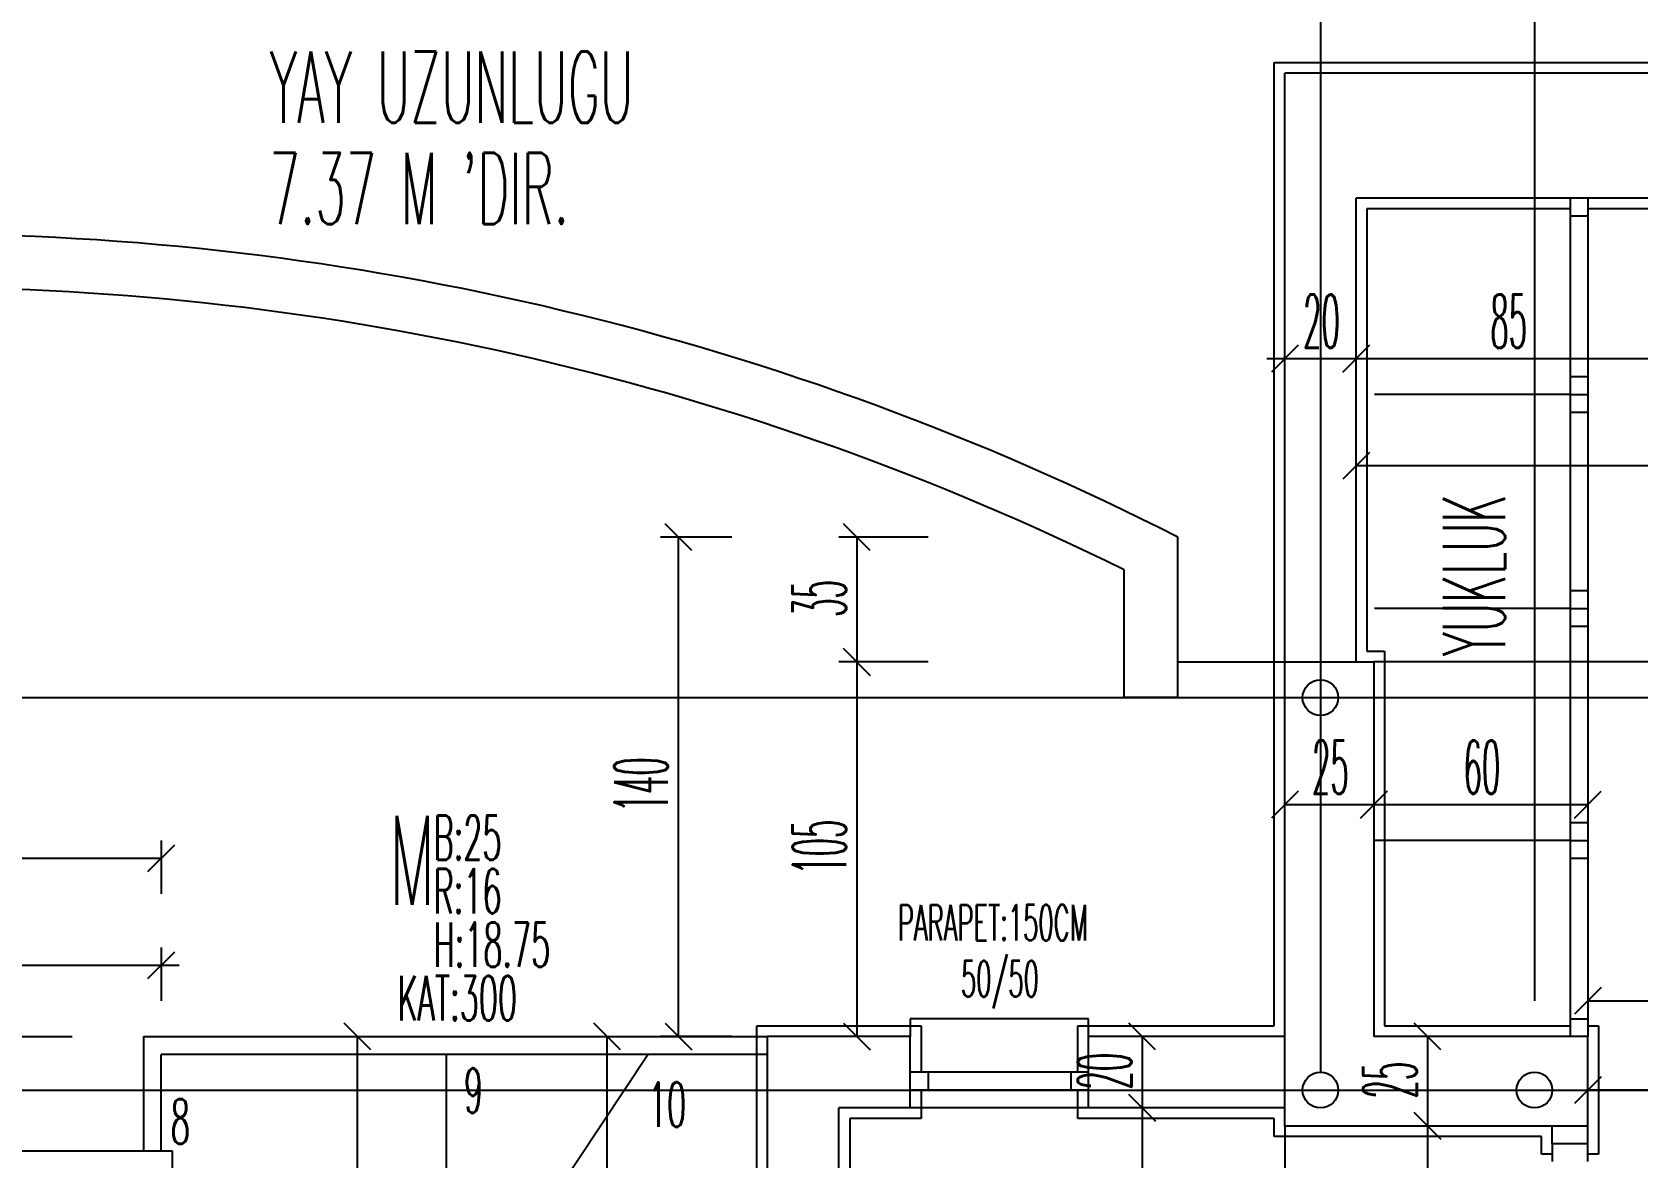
# Model space of a CAD drawing. Extents: x 78 to 306, y -397 to 18.
# Drawn here: x 272.7039 to 272.7939, y -396.4854 to -396.4223 of the extents above; entities that cross this region are included whole.
import ezdxf

# ---------------------------------------------------------------- set-up
doc = ezdxf.new("R2010")
doc.units = 0
doc.header["$LTSCALE"] = 0.5
doc.header["$MEASUREMENT"] = 0
doc.linetypes.add('DASHDOT2', pattern=[0.5, 0.25, -0.125, 0, -0.125])
doc.linetypes.add('DOT2', pattern=[0.125, 0, -0.125])
doc.layers.get('0').update_dxf_attribs({"linetype": 'CONTINUOUS'})
for name, color, linetype in [('AKS', 5, 'DASHDOT2'), ('ASHADE', 7, 'CONTINUOUS'), ('DUVAR', 6, 'CONTINUOUS'), ('IZDUSUM', 2, 'DOT2'), ('KAPI', 1, 'CONTINUOUS'), ('KOLON', 4, 'CONTINUOUS'), ('MERDIVEN', 3, 'CONTINUOUS'), ('OLCU', 31, 'CONTINUOUS'), ('SIVA', 7, 'CONTINUOUS'), ('TARAMA', 8, 'CONTINUOUS')]:
    doc.layers.add(name, color=color, linetype=linetype)
doc.styles.add('ICMEKAN', font='romans.shx', dxfattribs={"width": 0.55, "height": 0.2})
doc.styles.add('OLCU', font='romans.shx', dxfattribs={"width": 0.6, "height": 0.125})
doc.styles.add('OLCUIC', font='ROMANS.SHX', dxfattribs={"width": 0.4, "height": 0.15})

msp = doc.modelspace()

# ---------------------------------------------------------------- linework, layer by layer
at = {"color": 0, "linetype": 'ByBlock'}
for p, q in [((272.774893941935, -396.4398098737721), (272.773393941935, -396.4413098737721)), ((272.777393941935, -396.4413098737721), (272.778893941935, -396.4398098737721)), ((272.778893941935, -396.4398098737721), (272.777393941935, -396.4413098737721)), ((272.778893941935, -396.4458098737721), (272.777393941935, -396.4473098737721)), ((272.740893941935, -396.4513098737721), (272.739393941935, -396.4498098737721)), ((272.750893941935, -396.4513098737721), (272.749393941935, -396.4498098737721)), ((272.750893941935, -396.4583098737721), (272.749393941935, -396.4568098737721)), ((272.749393941935, -396.4568098737721), (272.750893941935, -396.4583098737721)), ((272.774893941935, -396.4648098737721), (272.773393941935, -396.4663098737721)), ((272.778393941935, -396.4663098737721), (272.779893941935, -396.4648098737721)), ((272.779893941935, -396.4648098737721), (272.778393941935, -396.4663098737721)), ((272.790393941935, -396.4663098737721), (272.791893941935, -396.4648098737721)), ((272.710393941935, -396.4693098737721), (272.711893941935, -396.4678098737721)), ((272.710393941935, -396.4753098737721), (272.711893941935, -396.4738098737721)), ((272.791893941935, -396.4758098737721), (272.790393941935, -396.4773098737721)), ((272.722893941935, -396.4793098737721), (272.721393941935, -396.4778098737721)), ((272.736893941935, -396.4793098737721), (272.735393941935, -396.4778098737721)), ((272.739393941935, -396.4778098737721), (272.740893941935, -396.4793098737721)), ((272.749393941935, -396.4778098737721), (272.750893941935, -396.4793098737721)), ((272.766893941935, -396.4793098737721), (272.765393941935, -396.4778098737721)), ((272.782893941935, -396.4793098737721), (272.781393941935, -396.4778098737721)), ((272.791893941935, -396.4808098737721), (272.790393941935, -396.4823098737721)), ((272.766893941935, -396.4833098737721), (272.765393941935, -396.4818098737721)), ((272.765393941935, -396.4818098737721), (272.766893941935, -396.4833098737721)), ((272.782893941935, -396.4843098737721), (272.781393941935, -396.4828098737721)), ((272.781393941935, -396.4828098737721), (272.782893941935, -396.4843098737721))]:
    msp.add_line(p, q, dxfattribs=at)
at = {"layer": 'AKS'}
for p, q in [((272.7471439419353, -396.8395598737721), (272.7471439419353, -396.3515598737721)), ((272.7881439419353, -396.3515598737721), (272.7881439419353, -396.8395598737721)), ((272.7081439419353, -396.8355598737721), (272.7081439419353, -396.3555598737721)), ((272.7761439419353, -396.3555598737721), (272.7761439419353, -396.8355598737721)), ((272.6971439419353, -396.4595598737721), (272.9931439419346, -396.4595598737721)), ((272.6971439419353, -396.4815598737721), (272.9931439419346, -396.4815598737721))]:
    msp.add_line(p, q, dxfattribs=at)
at = {"layer": 'ASHADE'}
for centre in [(272.7761439419353, -396.4595598737721), (272.7761439419353, -396.4815598737721), (272.7881439419353, -396.4815598737721)]:
    msp.add_circle(centre, 0.0009999999999999432, dxfattribs=at)
at = {"layer": 'DUVAR'}
for p, q in [((272.7741439419425, -396.4575598737721), (272.7741439419434, -396.4245598737758)), ((272.7951439419313, -396.4245598737758), (272.7741439419434, -396.4245598737758)), ((272.7781439419404, -396.4575598737721), (272.7781439419394, -396.4315598737762)), ((272.7951439419313, -396.431559873776), (272.7781439419388, -396.4315598737762)), ((272.7451439419355, -396.5375598737743), (272.7451439419359, -396.4785598737798)), ((272.7531439419367, -396.4785598737777), (272.7451439419359, -396.4785598737789)), ((272.753143941937, -396.4785598737798), (272.7451439419359, -396.4785598737798)), ((272.753143941937, -396.4825598737797), (272.7531439419367, -396.4785598737795)), ((272.7741439419419, -396.4785598737745), (272.7631439419367, -396.4785598737762)), ((272.7631439419367, -396.4825598737794), (272.7631439419367, -396.4785598737792)), ((272.7641439419355, -396.4785598737792), (272.7631439419367, -396.4785598737795)), ((272.7491439419372, -396.5095598737756), (272.7491439419383, -396.48255987378)), ((272.753143941937, -396.4825598737797), (272.7491439419383, -396.48255987378)), ((272.7741439419353, -396.4825598737756), (272.7631439419367, -396.4825598737765)), ((272.789143941935, -396.4845598737746), (272.789143941935, -396.4835598737746)), ((272.7911439419351, -396.4845598737746), (272.7911439419352, -396.4835598737721)), ((272.789143941935, -396.4845598737746), (272.7911439419351, -396.4845598737746))]:
    msp.add_line(p, q, dxfattribs=at)
at = {"layer": 'IZDUSUM', "ltscale": 0.6}
for p, q in [((272.8761439419353, -396.4575598737758), (272.7791439419353, -396.4575598737758)), ((272.7741439419419, -396.4835598737721), (272.7741439419416, -396.5095598737758))]:
    msp.add_line(p, q, dxfattribs=at)
at = {"layer": 'KAPI'}
for p, q in [((272.7901439419394, -396.43155987378), (272.7901439419351, -396.4785598737749)), ((272.7911439419394, -396.43155987378), (272.7911439419352, -396.478559873775)), ((272.7901439419254, -396.4325598737778), (272.7911439419253, -396.4325598737778)), ((272.7901439419254, -396.4415598737734), (272.7911439419254, -396.4415598737734)), ((272.7901439419254, -396.4425598737735), (272.7911439419254, -396.4425598737735)), ((272.7901439419254, -396.4435598737734), (272.7911439419254, -396.4435598737734)), ((272.7901439419315, -396.4535598737741), (272.7911439419316, -396.4535598737741)), ((272.7901439419315, -396.4545598737741), (272.7911439419316, -396.4545598737741)), ((272.7901439419315, -396.4555598737741), (272.7911439419316, -396.4555598737741)), ((272.7901439419315, -396.4665598737741), (272.7911439419316, -396.4665598737741)), ((272.7901439419315, -396.4675598737741), (272.7911439419316, -396.4675598737741)), ((272.7901439419315, -396.4685598737741), (272.7911439419316, -396.4685598737741)), ((272.763143941937, -396.4775598737797), (272.753143941937, -396.4775598737797)), ((272.753143941937, -396.4775598737797), (272.753143941937, -396.4785598737798)), ((272.763143941937, -396.4785598737798), (272.763143941937, -396.4775598737797)), ((272.7901439419315, -396.4775598737741), (272.7911439419316, -396.4775598737741)), ((272.7101439419353, -396.4785598737772), (272.7451439419355, -396.4785598737781)), ((272.7101439419353, -396.4785598737772), (272.7101439419353, -396.4849598737724)), ((272.7111439419353, -396.4849598737721), (272.7111439419353, -396.4795598737721)), ((272.727143941935, -396.4955598737777), (272.727143941935, -396.4795598737721)), ((272.7284594499592, -396.4945598737762), (272.7384193429988, -396.4795598737721)), ((272.763143941937, -396.4805598737799), (272.753143941937, -396.4805598737799)), ((272.754143941937, -396.4805598737799), (272.754143941937, -396.4815598737799)), ((272.7621439419369, -396.4805598737799), (272.7621439419369, -396.4815598737799)), ((272.763143941937, -396.4815598737799), (272.753143941937, -396.4815598737799)), ((272.763143941937, -396.4825598737797), (272.753143941937, -396.4825598737797)), ((272.789143941935, -396.4845598737746), (272.789143941935, -396.4855598737747)), ((272.7911439419351, -396.4855598737747), (272.7911439419351, -396.4845598737746))]:
    msp.add_line(p, q, dxfattribs=at)
at = {"layer": 'KAPI', "ltscale": 1.4}
msp.add_line((272.745143941935, -396.4795598737721), (272.7111439419353, -396.4795598737721), dxfattribs=at)
at = {"layer": 'KOLON'}
for p, q in [((272.7741439419353, -396.4575598737721), (272.7791439419353, -396.4575598737721)), ((272.7741439419353, -396.4835598737721), (272.7741439419353, -396.4575598737721)), ((272.7791439419353, -396.4575598737721), (272.7791439419353, -396.4785598737756)), ((272.7911439419352, -396.4785598737751), (272.7791439419353, -396.4785598737756)), ((272.7911439419352, -396.4835598737721), (272.7911439419352, -396.4785598737751)), ((272.7741439419419, -396.4835598737721), (272.7911439419352, -396.4835598737721))]:
    msp.add_line(p, q, dxfattribs=at)
at = {"layer": 'MERDIVEN'}
for p, q in [((272.7681439419352, -396.4595598737759), (272.7681439419358, -396.4505598737721)), ((272.765143941935, -396.4595598737762), (272.765143941935, -396.4523999430706)), ((272.7681439419349, -396.4595598737759), (272.7681439419352, -396.4552997095516)), ((272.7681439419352, -396.4575598737763), (272.7741439419423, -396.4575598737769)), ((272.7681439419352, -396.4595598737762), (272.765143941935, -396.4595598737762))]:
    msp.add_line(p, q, dxfattribs=at)
for centre, radius, start, end in [((272.6971579657748, -396.5902660095654), 0.1567061364139614, 63.06445634567752, 90.00512747510615), ((272.697157257158, -396.5903817048288), 0.1538218316261668, 63.76950622780137, 90.00495967355943)]:
    msp.add_arc(centre, radius, start, end, dxfattribs=at)
at = {"layer": 'OLCU', "ltscale": 1.4}
for p, q in [((272.912143941935, -396.4405598737721), (272.773143941935, -396.4405598737721)), ((272.778143941935, -396.4405598737721), (272.774143941935, -396.4405598737721)), ((272.795143941935, -396.4405598737721), (272.778143941935, -396.4405598737721)), ((272.877143941935, -396.4465598737721), (272.778143941935, -396.4465598737721)), ((272.743143941935, -396.4505598737721), (272.739143941935, -396.4505598737721)), ((272.740143941935, -396.4785598737721), (272.740143941935, -396.4505598737721)), ((272.754143941935, -396.4505598737721), (272.749143941935, -396.4505598737721)), ((272.750143941935, -396.4505598737721), (272.750143941935, -396.4575598737721)), ((272.754143941935, -396.4575598737721), (272.749143941935, -396.4575598737721)), ((272.750143941935, -396.4575598737721), (272.750143941935, -396.4785598737721)), ((272.779143941935, -396.4655598737721), (272.774143941935, -396.4655598737721)), ((272.791143941935, -396.4655598737721), (272.779143941935, -396.4655598737721)), ((272.711143941935, -396.4675598737721), (272.711143941935, -396.4705598737721)), ((272.650143941935, -396.4685598737721), (272.711143941935, -396.4685598737721)), ((272.711143941935, -396.4735598737721), (272.711143941935, -396.4765598737721)), ((272.649143941935, -396.4745598737721), (272.712143941935, -396.4745598737721)), ((272.690143941935, -396.4745598737721), (272.711143941935, -396.4745598737721)), ((272.791143941935, -396.4765598737721), (272.877143941935, -396.4765598737721)), ((272.702143941935, -396.4785598737721), (272.706143941935, -396.4785598737721)), ((272.722143941935, -396.4945598737721), (272.722143941935, -396.4785598737721)), ((272.736143941935, -396.5375598737721), (272.736143941935, -396.4785598737721)), ((272.743143941935, -396.4785598737721), (272.739143941935, -396.4785598737721)), ((272.766143941935, -396.4785598737721), (272.766143941935, -396.4825598737721)), ((272.782143941935, -396.4785598737721), (272.782143941935, -396.4835598737721)), ((272.815143941935, -396.4815598737721), (272.791143941935, -396.4815598737721)), ((272.766143941935, -396.4825598737721), (272.766143941935, -396.5095598737721)), ((272.782143941935, -396.4835598737721), (272.782143941935, -396.5095598737721))]:
    msp.add_line(p, q, dxfattribs=at)
at = {"layer": 'SIVA', "ltscale": 1.4}
for p, q in [((272.7735439419353, -396.4575598737721), (272.7735439419435, -396.4239598737758)), ((272.7735439419435, -396.4239598737758), (272.7957439419312, -396.4239598737758)), ((272.7901439419393, -396.4321598737761), (272.7787439419395, -396.4321598737762)), ((272.7787439419395, -396.4321598737762), (272.7787439419404, -396.4569598737721)), ((272.7957439419312, -396.432159873776), (272.7911439419393, -396.432159873776)), ((272.7787439419404, -396.4569598737721), (272.7797439419354, -396.4569598737721)), ((272.7797439419354, -396.4569598737721), (272.7797439419354, -396.4779598737756)), ((272.7735439419353, -396.4779598737748), (272.7735439419353, -396.4575598737721)), ((272.7445439419355, -396.5369598737723), (272.7445439419359, -396.4779598737798)), ((272.7445439419359, -396.4779598737798), (272.7537439419366, -396.4779598737798)), ((272.7537439419366, -396.4779598737798), (272.7537439419368, -396.4805598737799)), ((272.7625439419367, -396.4805598737799), (272.7625439419367, -396.4779598737796)), ((272.7625439419367, -396.4779598737796), (272.7641439419353, -396.4779598737792)), ((272.7641439419353, -396.4779598737792), (272.7735439419353, -396.4779598737748)), ((272.7797439419354, -396.4779598737756), (272.7901439419352, -396.4779598737751)), ((272.7911439419352, -396.4779598737751), (272.7917439419352, -396.4779598737751)), ((272.7917439419352, -396.4779598737751), (272.7917439419352, -396.4835598737721)), ((272.7537439419369, -396.4815598737799), (272.753743941937, -396.4831598737796)), ((272.7625439419367, -396.4831598737796), (272.7625439419367, -396.4815598737799)), ((272.753743941937, -396.4831598737796), (272.7497439419382, -396.48315987378)), ((272.7497439419382, -396.48315987378), (272.7497439419372, -396.5089598737756)), ((272.7735439419353, -396.4831598737758), (272.7625439419367, -396.4831598737796)), ((272.7735439419353, -396.4841598737721), (272.7735439419353, -396.4831598737758)), ((272.788543941935, -396.4841598737721), (272.7735439419353, -396.4841598737721)), ((272.788543941935, -396.4851598737746), (272.788543941935, -396.4841598737721)), ((272.7917439419352, -396.4835598737721), (272.7917439419351, -396.4851598737746)), ((272.6971439419353, -396.4849598737767), (272.7117439419353, -396.4849598737719)), ((272.7117439419353, -396.4849598737719), (272.7117439419353, -396.4905598737721)), ((272.789143941935, -396.4851598737746), (272.788543941935, -396.4851598737746)), ((272.7917439419351, -396.4851598737746), (272.7911439419351, -396.4851598737746))]:
    msp.add_line(p, q, dxfattribs=at)
at = {"layer": 'TARAMA'}
for p, q in [((272.790173750288, -396.4425598737721), (272.779173750288, -396.4425598737721)), ((272.790173750288, -396.4545598737721), (272.779173750288, -396.4545598737721)), ((272.790173750288, -396.4675598737721), (272.779173750288, -396.4675598737721))]:
    msp.add_line(p, q, dxfattribs=at)

# ---------------------------------------------------------------- texts
at = {"layer": 'KAPI', "style": 'OLCU', "width": 0.5}
for s, p in [('B:25', (272.7264186686809, -396.4686590875199)), ('R:16', (272.7264186686809, -396.47165908752)), ('H:18.75', (272.7264186686809, -396.47465908752)), ('KAT:300', (272.7243956680491, -396.47765908752)), ('9', (272.7281093056325, -396.4828368609993)), ('10', (272.7384321936538, -396.4836248631246)), ('8', (272.7116733764116, -396.4845638860435))]:
    msp.add_text(s, height=0.0025, rotation=359.9999999982087, dxfattribs=at).set_placement(p)
at = {"layer": 'KAPI', "linetype": 'Continuous', "style": 'ICMEKAN', "width": 0.5}
for s, p in [('PARAPET:150CM', (272.752439616921, -396.4731826543356)), ('50/50', (272.7559839166098, -396.4763230264891))]:
    msp.add_text(s, height=0.002, dxfattribs=at).set_placement(p)
at = {"layer": 'MERDIVEN', "style": 'OLCU', "width": 0.5}
for s, height, p in [('YAY UZUNLUGU', 0.004, (272.7172213246732, -396.4273388424179)), ("7.37 M 'DIR.", 0.004, (272.7172053738644, -396.4330179567728)), ('M', 0.005, (272.7239220567138, -396.4711787544593))]:
    msp.add_text(s, height=height, dxfattribs=at).set_placement(p)
at = {"layer": 'MERDIVEN', "linetype": 'ByBlock', "style": 'OLCU', "width": 0.5}
msp.add_text('YUKLUK', height=0.0035, rotation=90, dxfattribs=at).set_placement((272.7865072181788, -396.4572407034274))
at = {"layer": 'OLCU', "style": 'OLCUIC', "width": 0.4}
for s, p in [('20', (272.7751725133636, -396.4399598737721)), ('85', (272.7856725133636, -396.4399598737721)), ('25', (272.7756725133636, -396.4649598737721)), ('60', (272.7841725133636, -396.4649598737721))]:
    msp.add_text(s, height=0.003, dxfattribs=at).set_placement(p)
for s, p in [('35', (272.749543941935, -396.4550313023435)), ('140', (272.739543941935, -396.4659884452007)), ('105', (272.749543941935, -396.4694884452006)), ('20', (272.7655439419351, -396.4815313023435)), ('25', (272.781543941935, -396.4820313023435))]:
    msp.add_text(s, height=0.003, rotation=90, dxfattribs=at).set_placement(p)

doc.saveas('drawing.dxf')
